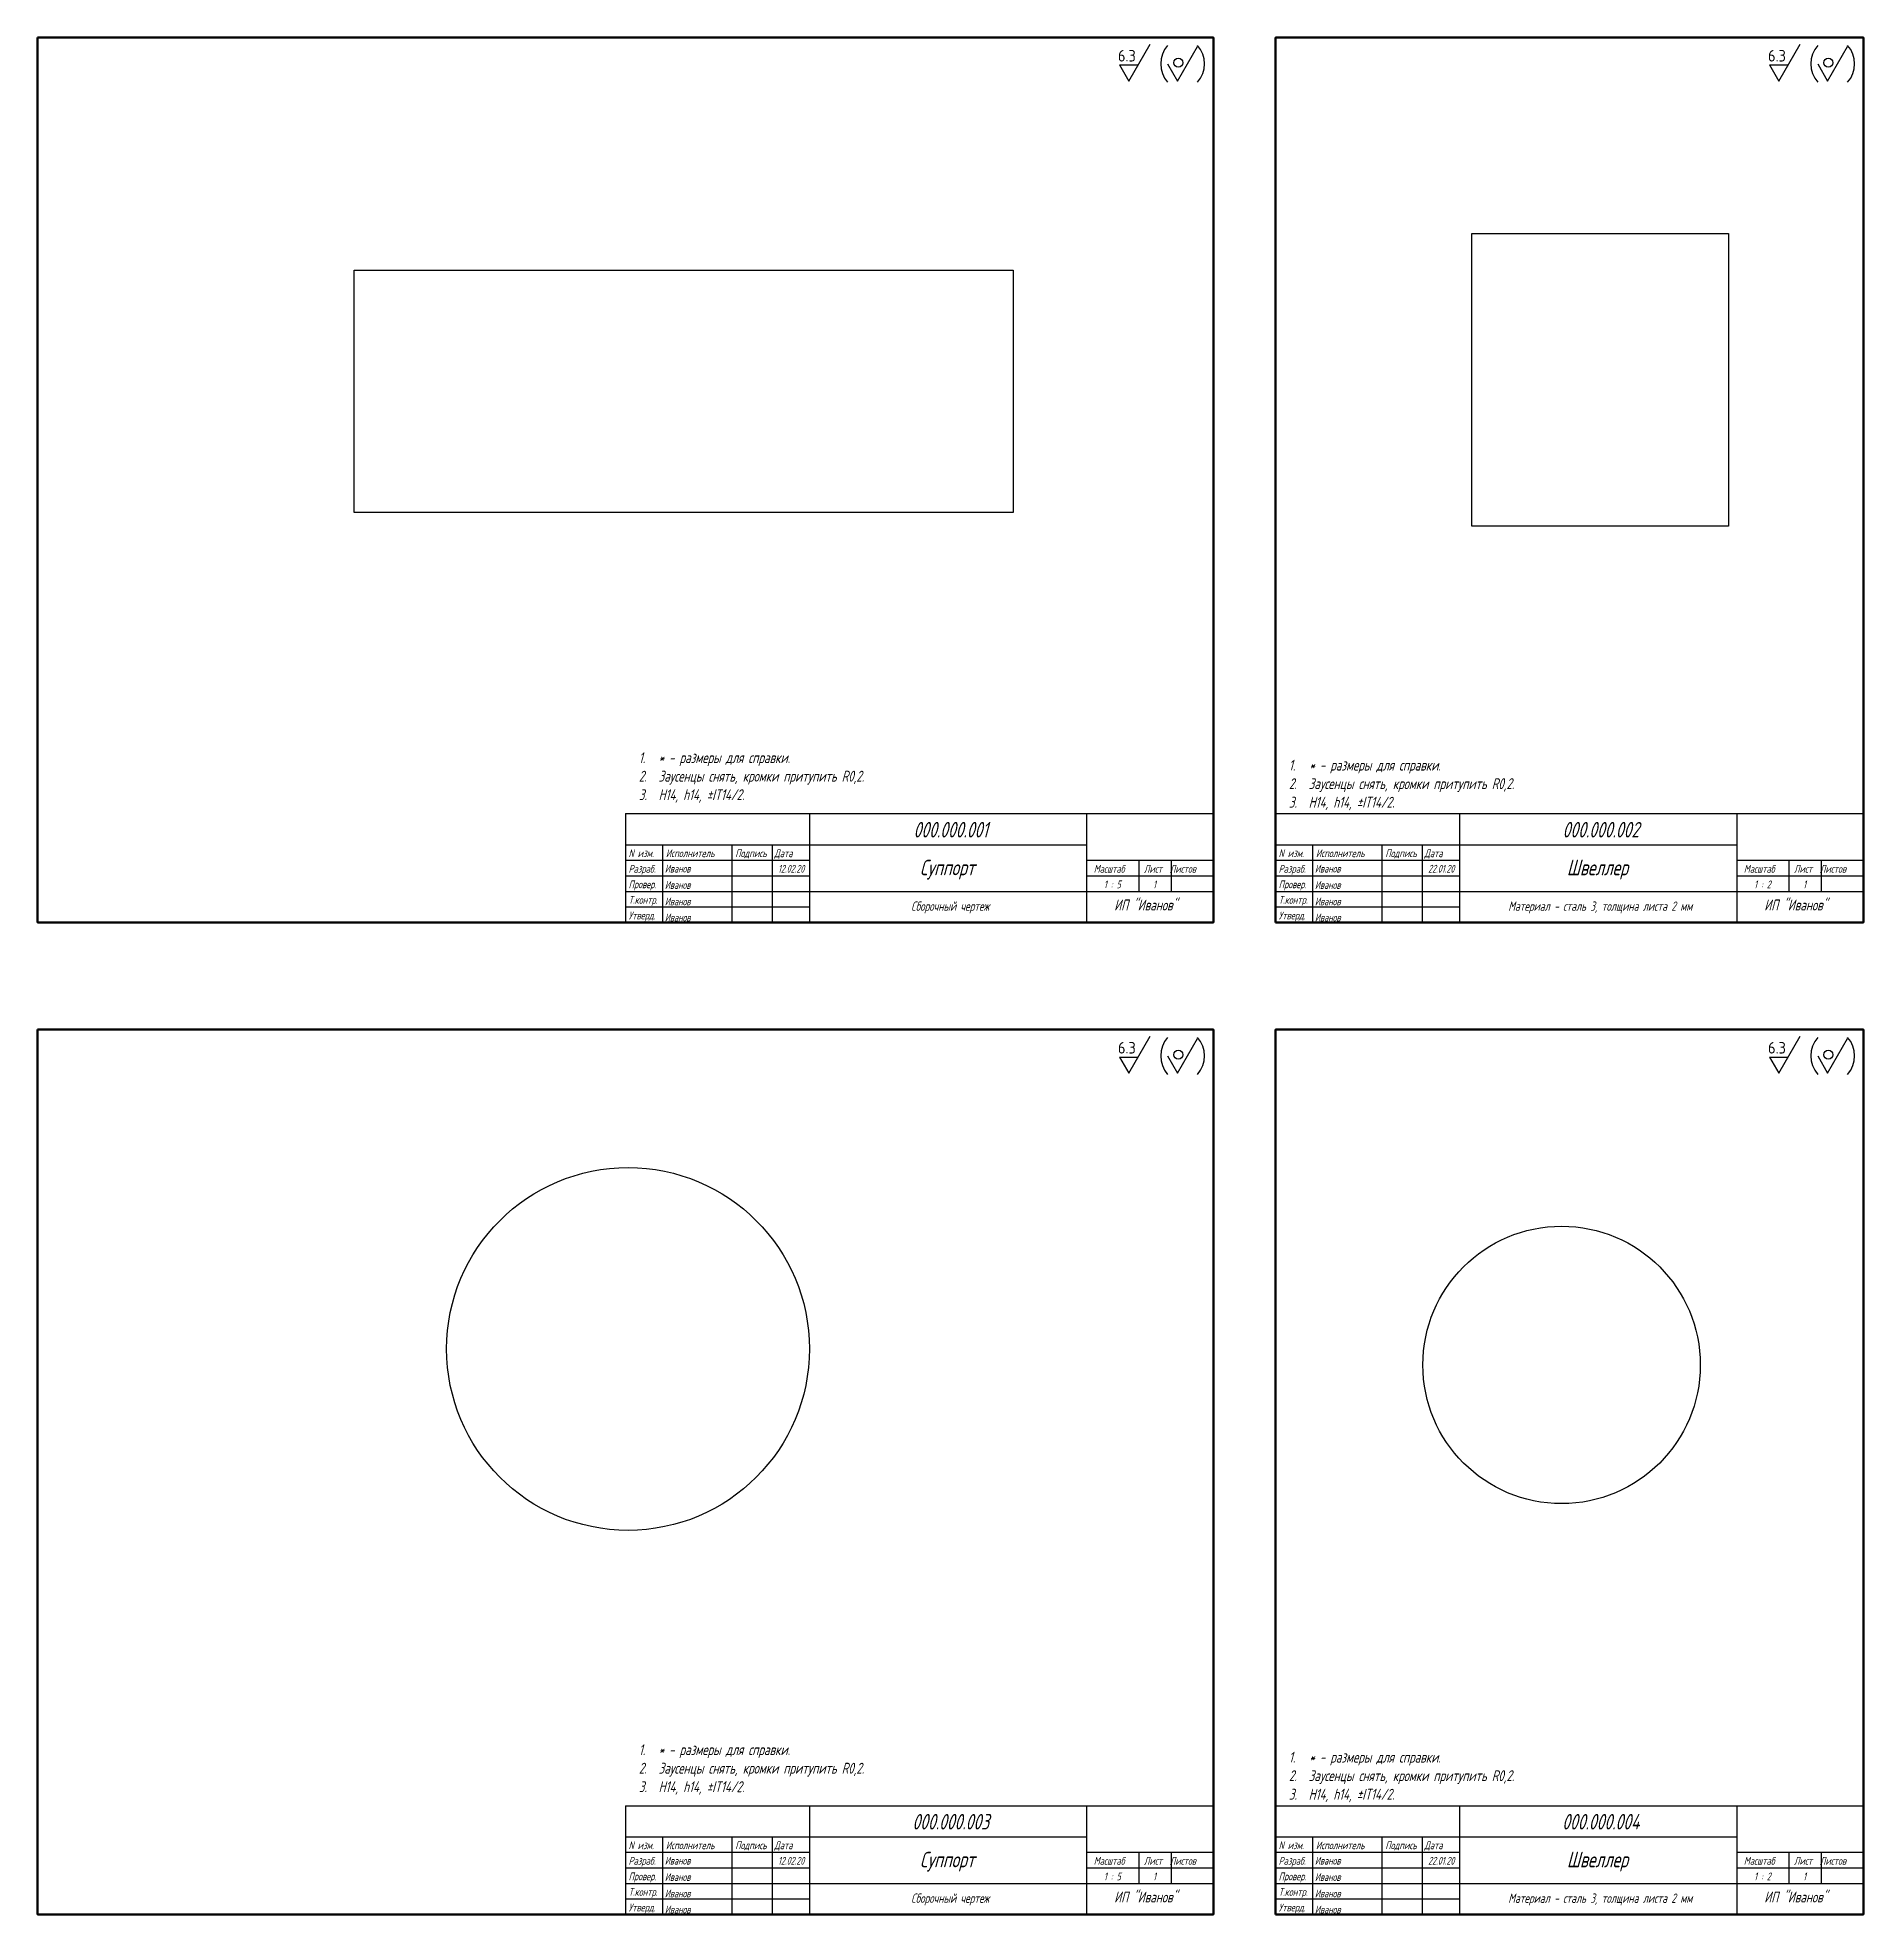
# Model space of a CAD drawing. Header units: millimetres. Extents: x -1663 to 315, y -5077 to -2701.
# Drawn here: x -272 to 315, y -5077 to -4473 of the extents above.
import ezdxf
from ezdxf.enums import TextEntityAlignment as Align

# ---------------------------------------------------------------- set-up
doc = ezdxf.new("R2010")
doc.units = ezdxf.units.MM
doc.layers.add('AM_5', color=92, linetype='Continuous', lineweight=25)
doc.layers.add('Print', color=5, linetype='Continuous', lineweight=60)
doc.layers.add('Text', color=7, linetype='Continuous')
doc.layers.add('TextDel', color=7, linetype='Continuous', plot=False)
doc.styles.add('ACISOTS', font='isocp.shx', dxfattribs={"height": 1})
doc.styles.add('STYLE25', font='simplex.shx', dxfattribs={"width": 0.7, "oblique": 15, "height": 2.5})
doc.styles.add('STYLE35', font='simplex.shx', dxfattribs={"width": 0.7, "oblique": 15, "height": 3.5})
doc.styles.add('STYLE50', font='simplex.shx', dxfattribs={"width": 0.7, "oblique": 15, "height": 5})

# ---------------------------------------------------------------- blocks, each defined once
blk = doc.blocks.new('*S228')
at = {"layer": 'AM_5', "color": 2, "ltscale": 0.5}
for p, q in [((748.59, 2132.24), (754.83, 2143.04)), ((762.84, 2132.24), (768.69, 2142.37)), ((745.87, 2136.97), (748.59, 2132.24)), ((745.87, 2136.97), (751.32, 2136.97)), ((759.92, 2137.3), (762.84, 2132.24))]:
    blk.add_line(p, q, dxfattribs=at)
for centre, start, end in [((766.11, 2137.3), 138.8879, 221.1121), ((762.5, 2137.3), 318.8879, 41.1121)]:
    blk.add_arc(centre, 8.21, start, end, dxfattribs=at)
at = {"layer": 'AM_5', "color": 2, "ltscale": 0.5, "insert": (750.62, 2137.98), "char_height": 3.375, "attachment_point": 9, "style": 'ACISOTS'}
blk.add_mtext('6.3', dxfattribs=at)
blk = doc.blocks.new('*S330')
at = {"layer": 'AM_5', "color": 2, "ltscale": 0.5}
for p, q in [((748.59, 2132.24), (754.83, 2143.04)), ((762.84, 2132.24), (768.69, 2142.37)), ((745.87, 2136.97), (748.59, 2132.24)), ((745.87, 2136.97), (751.32, 2136.97)), ((759.92, 2137.3), (762.84, 2132.24))]:
    blk.add_line(p, q, dxfattribs=at)
for centre, start, end in [((766.11, 2137.3), 138.8879, 221.1121), ((762.5, 2137.3), 318.8879, 41.1121)]:
    blk.add_arc(centre, 8.21, start, end, dxfattribs=at)
at = {"layer": 'AM_5', "color": 2, "ltscale": 0.5, "insert": (750.62, 2137.98), "char_height": 3.375, "attachment_point": 9, "style": 'ACISOTS'}
blk.add_mtext('6.3', dxfattribs=at)

msp = doc.modelspace()

# ---------------------------------------------------------------- linework, layer by layer
at = {"color": 250}
for p, q in [((-83.28279, -4723.04461), (105.91307, -4723.04461)), ((-83.28279, -4723.04461), (-83.28279, -4758.04461)), ((-23.95891, -4758.04461), (-23.95891, -4723.04461)), ((65.23694, -4758.04461), (65.23694, -4723.04461)), ((65.23694, -4730.04461), (65.23694, -4723.04461)), ((125.91307, -4723.04461), (315.10892, -4723.04461)), ((185.23694, -4758.04461), (185.23694, -4723.04461)), ((274.4328, -4758.04461), (274.4328, -4723.04461)), ((-83.28279, -4733.04461), (65.23694, -4733.04461)), ((-71.28279, -4758.04461), (-71.28279, -4733.04461)), ((-48.95891, -4758.04461), (-48.95891, -4733.04461)), ((-35.95891, -4758.04461), (-35.95891, -4733.04461)), ((125.91307, -4733.04461), (274.4328, -4733.04461)), ((137.91307, -4758.04461), (137.91307, -4733.04461)), ((160.23694, -4758.04461), (160.23694, -4733.04461)), ((173.23694, -4758.04461), (173.23694, -4733.04461)), ((-83.28279, -4738.04461), (-23.95891, -4738.04461)), ((65.23694, -4738.04461), (105.91307, -4738.04461)), ((82.02695, -4748.04461), (82.02695, -4738.04461)), ((92.42923, -4748.04461), (92.42923, -4738.04461)), ((125.91307, -4738.04461), (185.23694, -4738.04461)), ((274.4328, -4738.04461), (315.10892, -4738.04461)), ((291.2228, -4748.04461), (291.2228, -4738.04461)), ((301.62509, -4748.04461), (301.62509, -4738.04461)), ((-83.28279, -4743.04461), (-23.95891, -4743.04461)), ((65.23694, -4743.04461), (105.91307, -4743.04461)), ((125.91307, -4743.04461), (185.23694, -4743.04461)), ((274.4328, -4743.04461), (315.10892, -4743.04461)), ((-83.28279, -4748.04461), (105.91307, -4748.04461)), ((-83.28279, -4753.04461), (-23.95891, -4753.04461)), ((125.91307, -4748.04461), (315.10892, -4748.04461)), ((125.91307, -4753.04461), (185.23694, -4753.04461)), ((-83.28279, -5042.2564), (105.91307, -5042.2564)), ((-83.28279, -5042.2564), (-83.28279, -5077.2564)), ((-23.95891, -5077.2564), (-23.95891, -5042.2564)), ((65.23694, -5077.2564), (65.23694, -5042.2564)), ((65.23694, -5049.2564), (65.23694, -5042.2564)), ((125.91307, -5042.2564), (315.10892, -5042.2564)), ((185.23694, -5077.2564), (185.23694, -5042.2564)), ((274.4328, -5077.2564), (274.4328, -5042.2564)), ((-83.28279, -5052.2564), (65.23694, -5052.2564)), ((-71.28279, -5077.2564), (-71.28279, -5052.2564)), ((-48.95891, -5077.2564), (-48.95891, -5052.2564)), ((-35.95891, -5077.2564), (-35.95891, -5052.2564)), ((125.91307, -5052.2564), (274.4328, -5052.2564)), ((137.91307, -5077.2564), (137.91307, -5052.2564)), ((160.23694, -5077.2564), (160.23694, -5052.2564)), ((173.23694, -5077.2564), (173.23694, -5052.2564)), ((-83.28279, -5057.2564), (-23.95891, -5057.2564)), ((65.23694, -5057.2564), (105.91307, -5057.2564)), ((82.02695, -5067.2564), (82.02695, -5057.2564)), ((92.42923, -5067.2564), (92.42923, -5057.2564)), ((125.91307, -5057.2564), (185.23694, -5057.2564)), ((274.4328, -5057.2564), (315.10892, -5057.2564)), ((291.2228, -5067.2564), (291.2228, -5057.2564)), ((301.62509, -5067.2564), (301.62509, -5057.2564)), ((-83.28279, -5062.2564), (-23.95891, -5062.2564)), ((65.23694, -5062.2564), (105.91307, -5062.2564)), ((125.91307, -5062.2564), (185.23694, -5062.2564)), ((274.4328, -5062.2564), (315.10892, -5062.2564)), ((-83.28279, -5067.2564), (105.91307, -5067.2564)), ((-83.28279, -5072.2564), (-23.95891, -5072.2564)), ((125.91307, -5067.2564), (315.10892, -5067.2564)), ((125.91307, -5072.2564), (185.23694, -5072.2564))]:
    msp.add_line(p, q, dxfattribs=at)
for points in [[(189.09832, -4536.33275), (271.67475, -4536.33275), (271.67475, -4630.49594), (189.09832, -4630.49594)], [(-170.61186, -4548.16087), (41.43117, -4548.16087), (41.43117, -4626.14624), (-170.61186, -4626.14624)]]:
    msp.add_lwpolyline(points, close=True)
at = {"color": 2}
for centre in [(94.61837, -4481.40213), (303.81422, -4481.40213), (94.61837, -4800.61392), (303.81422, -4800.61392)]:
    msp.add_circle(centre, 1.45521, dxfattribs=at)
for centre, radius in [((-82.46253, -4895.28482), 58.3704), ((217.97337, -4900.4334), 44.63617)]:
    msp.add_circle(centre, radius)
at = {"layer": 'Print'}
for points in [[(-272.47864, -4473.30447), (105.91307, -4473.30447), (105.91307, -4758.04461), (-272.47864, -4758.04461)], [(125.91307, -4758.04461), (125.91307, -4473.30447), (315.10892, -4473.30447), (315.10892, -4758.04461)], [(-272.47864, -4792.51626), (105.91307, -4792.51626), (105.91307, -5077.2564), (-272.47864, -5077.2564)], [(125.91307, -5077.2564), (125.91307, -4792.51626), (315.10892, -4792.51626), (315.10892, -5077.2564)]]:
    msp.add_lwpolyline(points, close=True, dxfattribs=at)

# ---------------------------------------------------------------- block references
at = {"layer": 'AM_5', "ltscale": 0.5, "xscale": 1.099999999999909, "yscale": 1.099999999999909, "zscale": 1.099999999999909}
for name, p in [('*S228', (-744.73213, -6832.80715)), ('*S330', (-535.53628, -6832.80715)), ('*S228', (-744.73213, -7152.01894)), ('*S330', (-535.53628, -7152.01894))]:
    msp.add_blockref(name, p, dxfattribs=at)

# ---------------------------------------------------------------- texts
at = {"color": 2, "style": 'STYLE35', "oblique": 15, "width": 0.7}
for s, p in [('1.', (-78.97875, -4706.76759)), ('* - размеры для справки.', (-72.60818, -4706.76759)), ('2.', (-78.97875, -4712.73186)), ('Заусенцы снять, кромки притупить R0,2.', (-72.60818, -4712.73186)), ('1.', (130.2171, -4709.17827)), ('* - размеры для справки.', (136.78378, -4709.17827)), ('3.', (-78.97875, -4718.69613)), ('H14, h14, %%PIT14/2.', (-72.60818, -4718.69613)), ('2.', (130.2171, -4715.14254)), ('Заусенцы снять, кромки притупить R0,2.', (136.58768, -4715.14254)), ('3.', (130.2171, -4721.10681)), ('H14, h14, %%PIT14/2.', (136.58768, -4721.10681)), ('1.', (-78.97875, -5025.97938)), ('* - размеры для справки.', (-72.60818, -5025.97938)), ('2.', (-78.97875, -5031.94365)), ('Заусенцы снять, кромки притупить R0,2.', (-72.60818, -5031.94365)), ('2.', (130.2171, -5034.35433)), ('1.', (130.2171, -5028.39006)), ('Заусенцы снять, кромки притупить R0,2.', (136.58768, -5034.35433)), ('* - размеры для справки.', (136.78378, -5028.39006)), ('3.', (-78.97875, -5037.90792)), ('H14, h14, %%PIT14/2.', (-72.60818, -5037.90792)), ('3.', (130.2171, -5040.3186)), ('H14, h14, %%PIT14/2.', (136.58768, -5040.3186))]:
    msp.add_text(s, height=3.5, dxfattribs=at).set_placement(p)
at = {"color": 4, "style": 'STYLE25', "oblique": 15, "width": 0.7}
for s, p in [('N изм.', (-82.28279, -4737.04461)), ('Исполнитель', (-70.28279, -4737.04461)), ('Подпись  Дата', (-47.95891, -4737.04461)), ('N изм.', (126.91307, -4737.04461)), ('Исполнитель', (138.91307, -4737.04461)), ('Подпись  Дата', (161.23694, -4737.04461)), ('Разраб.', (-82.28279, -4742.04461)), ('Масштаб', (67.40541, -4742.04461)), (' Лист  Листов', (82.3125, -4742.04461)), ('Разраб.', (126.91307, -4742.04461)), ('Масштаб', (276.60127, -4742.04461)), (' Лист  Листов', (291.50835, -4742.04461)), ('Провер.', (-82.28279, -4747.04461)), ('Провер.', (126.91307, -4747.04461)), ('Т.контр.', (-82.28279, -4752.04461)), ('Т.контр.', (126.91307, -4752.04461)), ('Утверд.', (-82.28279, -4757.04461)), ('Утверд.', (126.91307, -4757.04461)), ('N изм.', (-82.28279, -5056.2564)), ('Исполнитель', (-70.28279, -5056.2564)), ('Подпись  Дата', (-47.95891, -5056.2564)), ('N изм.', (126.91307, -5056.2564)), ('Исполнитель', (138.91307, -5056.2564)), ('Подпись  Дата', (161.23694, -5056.2564)), ('Разраб.', (-82.28279, -5061.2564)), ('Масштаб', (67.40541, -5061.2564)), (' Лист  Листов', (82.3125, -5061.2564)), ('Разраб.', (126.91307, -5061.2564)), ('Масштаб', (276.60127, -5061.2564)), (' Лист  Листов', (291.50835, -5061.2564)), ('Провер.', (-82.28279, -5066.2564)), ('Провер.', (126.91307, -5066.2564)), ('Т.контр.', (-82.28279, -5071.2564)), ('Т.контр.', (126.91307, -5071.2564)), ('Утверд.', (-82.28279, -5076.2564)), ('Утверд.', (126.91307, -5076.2564))]:
    msp.add_text(s, height=2.5, rotation=360, dxfattribs=at).set_placement(p)
at = {"color": 5, "style": 'STYLE25', "oblique": 15, "width": 0.6}
for p in [(-70.6146, -4741.98734), (138.58125, -4741.98734), (-70.6146, -4747.24259), (138.58125, -4747.24259), (-70.6146, -4752.53934), (138.58125, -4752.53934), (-70.6146, -4757.70996), (138.58125, -4757.70996), (-70.6146, -5061.19913), (138.58125, -5061.19913), (-70.6146, -5066.45438), (138.58125, -5066.45438), (-70.6146, -5071.75113), (138.58125, -5071.75113), (-70.6146, -5076.92175), (138.58125, -5076.92175)]:
    msp.add_text('Иванов', height=2.5, rotation=360, dxfattribs=at).set_placement(p)
at = {"color": 5, "oblique": 15}
for s, height, style, width, p in [('12.02.20', 2.5, 'STYLE25', 0.6, (-29.9604, -4742.00791)), ('22.01.20', 2.5, 'STYLE25', 0.6, (179.23546, -4742.00791)), ('1 : 5', 2.5, 'STYLE25', 0.7, (73.40541, -4747.04461)), ('1', 2.5, 'STYLE25', 0.7, (86.96575, -4747.04461)), ('1 : 2', 2.5, 'STYLE25', 0.7, (282.60127, -4747.04461)), ('1', 2.5, 'STYLE25', 0.7, (296.16161, -4747.04461)), ('Сборочный чертеж', 3, 'STYLE35', 0.7, (21.20253, -4754.30315)), ('Материал - сталь 3, толщина листа 2 мм', 3, 'STYLE35', 0.7, (230.39839, -4754.30315)), ('12.02.20', 2.5, 'STYLE25', 0.6, (-29.9604, -5061.2197)), ('22.01.20', 2.5, 'STYLE25', 0.6, (179.23546, -5061.2197)), ('1 : 5', 2.5, 'STYLE25', 0.7, (73.40541, -5066.2564)), ('1', 2.5, 'STYLE25', 0.7, (86.96575, -5066.2564)), ('1 : 2', 2.5, 'STYLE25', 0.7, (282.60127, -5066.2564)), ('1', 2.5, 'STYLE25', 0.7, (296.16161, -5066.2564)), ('Сборочный чертеж', 3, 'STYLE35', 0.7, (21.20253, -5073.51494)), ('Материал - сталь 3, толщина листа 2 мм', 3, 'STYLE35', 0.7, (230.39839, -5073.51494))]:
    msp.add_text(s, height=height, rotation=360, dxfattribs=dict(at, style=style, width=width)).set_placement(p, align=Align.CENTER)
at = {"style": 'STYLE50', "oblique": 15, "width": 0.7}
for s, p in [('Суппорт', (20.28393, -4742.87846)), ('Швеллер', (229.47978, -4742.87846)), ('Суппорт', (20.28393, -5062.09025)), ('Швеллер', (229.47978, -5062.09025))]:
    msp.add_text(s, height=5, rotation=360, dxfattribs=at).set_placement(p, align=Align.CENTER)
at = {"layer": 'Text', "style": 'STYLE50', "oblique": 15, "width": 0.7}
for s, p in [('000.000.001', (21.37722, -4730.70116)), ('000.000.002', (230.57307, -4730.70116)), ('000.000.003', (21.37722, -5049.91295)), ('000.000.004', (230.57307, -5049.91295))]:
    msp.add_text(s, height=5, rotation=360, dxfattribs=at).set_placement(p, align=Align.CENTER)
at = {"layer": 'TextDel', "color": 5, "style": 'STYLE35', "oblique": 15, "width": 0.7}
for p in [(73.98572, -4754.18681), (283.18157, -4754.18681), (73.98572, -5073.3986), (283.18157, -5073.3986)]:
    msp.add_text('ИП "Иванов"', height=3.5, rotation=360, dxfattribs=at).set_placement(p)

doc.saveas('drawing.dxf')
